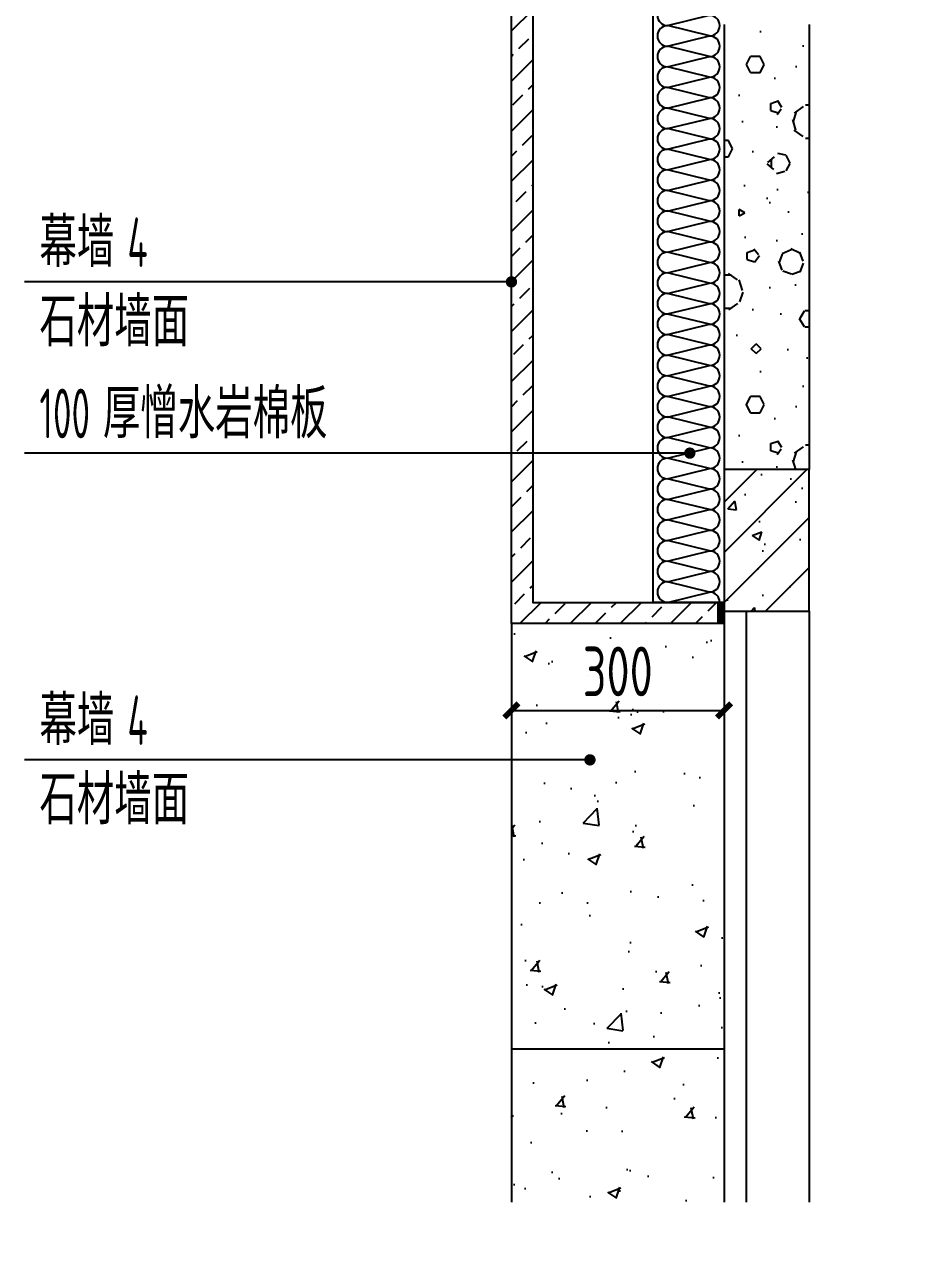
# Model space of a CAD drawing. Extents: x 198753 to 882193, y -399300 to 132460.
# Drawn here: x 395427 to 396684, y 19035 to 20766 of the extents above; entities that cross this region are included whole.
import ezdxf

# ---------------------------------------------------------------- set-up
doc = ezdxf.new("R2010")
doc.units = 0
doc.header["$LTSCALE"] = 1000
doc.header["$MEASUREMENT"] = 0
doc.linetypes.add('109-34 轴网$0$L1$0$$AUDIT_BAD_LTYPE1', pattern=[0])
for name, color, linetype in [('01-标注_尺寸', 124, 'Continuous'), ('01-标注_符号', 200, 'Continuous'), ('02-TEXT_标注', 130, 'Continuous'), ('05-填充_156', 156, 'Continuous'), ('05-填充_天正', 26, 'Continuous'), ('A-D-玻璃剖线', 130, 'Continuous'), ('A-SUR_保温', 222, 'Continuous'), ('A_STR-砌块墙', 121, 'Continuous'), ('A_STR-砼柱', 51, 'Continuous'), ('D_石材', 111, 'Continuous'), ('D_石材E', 114, 'Continuous'), ('钢龙骨', 173, 'Continuous')]:
    doc.layers.add(name, color=color, linetype=linetype)
doc.styles.add('_TCH_DIM', font='ROS1', dxfattribs={"width": 0.8, "bigfont": 'JD'})
doc.styles.add('_TCH_DIM_T3', font='ROS1', dxfattribs={"width": 0.8, "bigfont": 'JD'})
doc.dimstyles.new('_TCH_ARCH&&20', dxfattribs={"dimtxt": 70, "dimasz": 20, "dimexe": 50, "dimexo": 60, "dimgap": 20, "dimtad": 1, "dimdec": 0, "dimzin": 0, "dimdsep": 46, "dimtxsty": '_TCH_DIM_T3', "dimblk": 'ARCHTICK', "dimcen": 0.09, "dimclrt": 4, "dimazin": 2, "dimtfac": 1, "dimtdec": 0, "dimtix": 1, "dimtmove": 2, "dimatfit": 3, "dimfxl": 0, "dimtolj": 1, "dimtzin": 0, "dimarcsym": 0})

# ---------------------------------------------------------------- blocks, each defined once
blk = doc.blocks.new('$LinePat$岩棉板')
at = {"color": 0}
for p, q in [((0, -17), (12, -67)), ((12, -67), (24, -17))]:
    blk.add_line(p, q, dxfattribs=at)
for centre, start, end in [((12, -17), 0, 180), ((0, -67), 270, 0), ((24, -67), 180, 270)]:
    blk.add_arc(centre, 12, start, end, dxfattribs=at)
at = {"layer": 'Defpoints'}
blk.add_point((0, 0.1), dxfattribs=at)
at = {"layer": 'Defpoints', "color": 0}
blk.add_point((24, -84), dxfattribs=at)
blk = doc.blocks.new('_ArchTick')
at = {"color": 0, "linetype": 'ByBlock', "const_width": 0.4}
blk.add_lwpolyline([(-0.5, -0.5), (0.5, 0.5)], dxfattribs=at)
blk = doc.blocks.new('*D1505')
at = {"layer": '01-标注_尺寸', "color": 0, "lineweight": -2, "transparency": 16777216}
for p, q in [((396113.5, 19860), (396113.5, 19747.5)), ((396413.5, 19860), (396413.5, 19747.5)), ((396113.5, 19797.5), (396413.5, 19797.5))]:
    blk.add_line(p, q, dxfattribs=at)
at = {"layer": 'Defpoints', "color": 0, "transparency": 16777216}
for p in [(396113.5, 19920), (396413.5, 19920), (396413.5, 19797.5)]:
    blk.add_point(p, dxfattribs=at)
at = {"layer": '01-标注_尺寸', "color": 0, "lineweight": -2, "transparency": 16777216, "xscale": 20, "yscale": 20, "zscale": 20, "rotation": 180}
blk.add_blockref('_ArchTick', (396113.5, 19797.5), dxfattribs=at)
at = {"layer": '01-标注_尺寸', "color": 0, "lineweight": -2, "transparency": 16777216, "xscale": 20, "yscale": 20, "zscale": 20}
blk.add_blockref('_ArchTick', (396413.5, 19797.5), dxfattribs=at)
at = {"layer": '01-标注_尺寸', "color": 4, "transparency": 16777216, "insert": (396263.5, 19852.5), "char_height": 70, "attachment_point": 5, "style": '_TCH_DIM_T3'}
blk.add_mtext('\\A1;300', dxfattribs=at)

msp = doc.modelspace()

# ---------------------------------------------------------------- hatches: boundary and pattern name
at = {"layer": '05-填充_156'}
h = msp.add_hatch(dxfattribs=at)
h.set_pattern_fill('AR-CONC', color=256, scale=100)
h.set_pattern_definition([(50, (153856.16, 313564.97), (182.18467, -15.939086), [19.05, -209.55]), (355, (153856.16, 313564.97), (-35.24283, 191.05664), [15.24, -167.64]), (100.451, (153871.34, 313563.64), (146.9425, 175.11669), [16.19, -178.09]), (46.1842, (153856.16, 313615.77), (271.07904, -42.04233), [28.575, -314.325]), (96.6356, (153878.75, 313612.27), (237.40423, 247.42556), [24.285, -267.135]), (351.184, (153856.16, 313615.77), (237.4046, 247.42512), [22.86, -251.46]), (21, (153881.56, 313603.07), (151.61488, -102.26552), [19.05, -209.55]), (326, (153881.56, 313603.07), (61.80203, 184.18797), [15.24, -167.64]), (71.4514, (153894.2, 313594.55), (213.41649, 81.92286), [16.19, -178.09]), (37.5, (153856.16, 313564.97), (3.088603, 84.555039), [0, -165.608, 0, -170.18, 0, -168.275]), (7.5, (153856.16, 313564.97), (66.819663, 100.180575), [0, -97.028, 0, -161.798, 0, -64.135]), (327.5, (153799.52, 313564.97), (135.590595, -5.728744), [0, -63.5, 0, -198.12, 0, -262.89]), (317.5, (153774.12, 313564.97), (148.12918, 25.42649), [0, -82.55, 0, -131.572, 0, -186.69])])
h.paths.add_polyline_path([(396113.5, 19103.6), (396413.5, 19103.6), (396413.5, 19910), (396113.5, 19910)])
h.paths.add_polyline_path([(396413.5, 18966.9), (396113.5, 18966.9), (396113.5, 17935), (396413.5, 17935)])
at = {"layer": '05-填充_天正'}
h = msp.add_hatch(dxfattribs=at)
h.set_pattern_fill('天然石材', color=256, scale=10, style=0)
h.set_pattern_definition([(45, (346535.81, 4483.514), (-35.355353, 35.355353), []), (45, (346553.2, 4465.563), (-35.355353, 35.355353), [19.73685, -11.2782])])
h.paths.add_polyline_path([(396143.5, 21432.6), (396113.5, 21432.6), (396113.5, 19920), (396413.5, 19920), (396413.5, 19950), (396143.5, 19950)])
h.paths.add_polyline_path([(396113.5, 21630.6), (396143.5, 21630.6), (396144.5, 22136.5), (396653.5, 22126.5), (396653.5, 21916.5), (396683.5, 21916.5), (396683.5, 22156.5), (396114.8, 22166.5)])
at = {"layer": '05-填充_天正', "linetype": '109-34 轴网$0$L1$0$$AUDIT_BAD_LTYPE1'}
h = msp.add_hatch(dxfattribs=at)
h.set_pattern_fill('加气混凝土', color=256, scale=20, style=0)
h.set_pattern_definition([(0, (70.8, -73.2), (120, 240), [0, -240]), (0, (-69.6, -105.6), (120, 240), [0, -240]), (0, (8.4, -108), (120, 240), [0, -240]), (0, (93.6, -37.2), (120, 240), [0, -240]), (0, (-6, -120), (120, 240), [0, -240]), (0, (117.6, 114), (120, 240), [0, -240]), (0, (44.4, 94.8), (120, 240), [0, -240]), (0, (82.8, 64.8), (120, 240), [0, -240]), (0, (-112.8, 60), (120, 240), [0, -240]), (0, (4.8, 49.2), (120, 240), [0, -240]), (0, (-40.8, -12), (120, 240), [0, -240]), (0, (-38.4, -102), (120, 240), [0, -240]), (0, (51.6, -111.6), (120, 240), [0, -240]), (0, (117.6, -6), (120, 240), [0, -240]), (0, (-106.8, -43.2), (120, 240), [0, -240]), (0, (-86.4, -2.4), (120, 240), [0, -240]), (0, (7.2, -19.2), (120, 240), [0, -240]), (0, (-26.4, -54), (120, 240), [0, -240]), (0, (-45.6, 25.2), (120, 240), [0, -240]), (0, (-15.6, 115.2), (120, 240), [0, -240]), (0, (-97.2, -93.6), (120, 240), [0, -240]), (0, (34.8, 66), (120, 240), [0, -240]), (0, (-76.8, 69.6), (120, 240), [0, -240]), (0, (-96, 100.8), (120, 240), [0, -240]), (130.601294, (102.857, 38.857), (-599.99999337, 720.00000315), [10.53662, -4414.8444]), (18.434949, (85.714, 43.43), (599.9999978, 239.9999982), [10.8421, -1507.05116]), (90, (85.71, 33.14), (120, 240), [10.28571, -469.71426]), (161.565051, (96, 29.714), (-600.000003, 239.999982), [10.8421, -1507.05116]), (53.130102, (96, 29.714), (120, 240), [11.42857, -1188.5714]), (135, (105.14, -92.57), (-120.000015, 239.999984), [9.69746, -669.12504]), (45, (91.43, -92.57), (120, 239.999999), [9.69746, -669.12504]), (135, (98.286, -99.43), (-120.000015, 239.999984), [9.69746, -669.12504]), (45, (98.286, -99.43), (120, 239.999999), [9.69746, -669.12504]), (116.56505, (-10.29, 68.57), (-2e-05, 479.99999), [12.77753, -255.5506]), (180, (-16, 80), (-120, 240), [13.71429, -226.2857]), (63.43495, (-35.43, 68.57), (1e-06, 480), [12.77753, -255.5506]), (116.56505, (-29.71, 57.14), (-2e-05, 479.99999), [12.77753, -255.5506]), (0, (-29.71, 57.14), (120, 240), [13.71429, -226.2857]), (63.43495, (-16, 57.14), (1e-06, 480), [12.77753, -255.5506]), (107.102728, (80, -12.571), (-359.99998624, 1200.00000194), [15.54454, -6513.161]), (143.972626, (75.429, 2.286), (-2279.9999711, 1679.9999981), [15.54454, -3248.808]), (180, (62.86, 11.43), (-120, 240), [14.85714, -225.14284]), (36.0273733, (35.429, 2.286), (2279.99998315, 1679.9999819), [15.54454, -3248.808]), (71.565051, (30.857, -11.43), (360.000002, 1199.999998), [14.45613, -1503.43712]), (107.102728, (35.429, -26.286), (-359.99998624, 1200.00000194), [15.54454, -6513.161]), (143.972626, (48, -35.429), (-2279.9999711, 1679.9999981), [15.54454, -3248.808]), (0, (48, -35.43), (120, 240), [14.85714, -225.14284]), (36.0273733, (62.857, -35.429), (2279.99998315, 1679.9999819), [15.54454, -3248.808]), (71.565051, (75.43, -26.286), (360.000002, 1199.999998), [14.45613, -1503.43712]), (150.255118, (82.286, 99.43), (-360.0000009, 239.999997), [9.21401, -1925.72784]), (90, (74.29, 94.86), (120, 240), [9.14286, -470.8571]), (29.744881, (74.286, 94.857), (360.0000002, 239.9999989), [9.21401, -1925.72784]), (116.56505, (26.29, -70.86), (-2e-05, 479.99999), [12.77753, -255.5506]), (168.690067, (20.571, -59.429), (-1080.0000008, 239.999994), [11.6549, -2435.8742]), (41.185925, (0, -65.143), (2999.99998182, 2639.9999769), [12.14874, -5090.3208]), (90, (0, -76.57), (120, 240), [11.42857, -468.5714]), (138.814074, (9.143, -84.571), (-2999.99994668, 2640.0000168), [12.14874, -5090.3208]), (16.6992442, (9.143, -84.571), (3959.9999702, 1199.99998743), [11.93178, -4999.415]), (60.945396, (20.571, -81.143), (119.99999968, 239.99999788), [11.76643, -4930.1358]), (109.983106, (-74.286, 29.714), (-600.00000226, 1679.99999555), [13.3768, -5604.879]), (155.556045, (-78.857, 42.286), (-1560.00000595, 719.99998504), [13.8092, -5786.0526]), (24.4439547, (-104, 42.286), (1560.00000078, 719.99999654), [13.8092, -5786.0526]), (70.0168934, (-108.571, 29.714), (600.0000018, 1679.99999583), [13.3768, -5604.879]), (109.983106, (-104, 17.143), (-600.00000226, 1679.99999555), [13.3768, -5604.879]), (160.016893, (-91.429, 12.571), (-600.0000004, 239.9999891), [13.3768, -2795.751]), (19.9831065, (-91.429, 12.571), (599.9999967, 239.9999996), [13.3768, -2795.751]), (70.0168934, (-78.857, 17.143), (600.0000018, 1679.99999583), [13.3768, -5604.879]), (122.005383, (14.857, 8), (-120.0000161, 239.9999877), [10.7817, -2253.3736]), (18.434949, (-1.143, 13.714), (599.9999978, 239.9999982), [10.8421, -1507.05116]), (90, (-1.14, 3.43), (120, 240), [10.28571, -469.71426]), (161.565051, (9.143, 0), (-600.000003, 239.999982), [10.8421, -1507.05116]), (54.462322, (9.143, 0), (839.9999988, 1199.9999982), [9.83123, -4119.2846]), (116.56505, (-54.86, -50.29), (-2e-05, 479.99999), [12.77753, -255.5506]), (180, (-60.57, -38.86), (-120, 240), [12.57143, -227.42856]), (59.0362434, (-80, -50.286), (120.0000004, 239.9999988), [13.32789, -2785.5288]), (120.963756, (-73.143, -61.714), (-120.0000164, 239.999989), [13.32789, -2785.5288]), (0, (-73.14, -61.71), (120, 240), [12.57143, -227.42856]), (63.43495, (-60.57, -61.71), (1e-06, 480), [12.77753, -255.5506])])
h.paths.add_polyline_path([(396413.5, 20137.5), (396533.5, 20137.5), (396533.5, 20765.6), (396413.5, 20765.6)])
at = {"layer": '05-填充_天正'}
h = msp.add_hatch(dxfattribs=at)
h.set_pattern_fill('钢筋混凝土', color=256, scale=20, style=0)
h.set_pattern_definition([(45, (0, 0), (-35.355339, 35.355339), []), (50, (0, 0), (143.452037, -12.550427), [15, -165]), (355, (0, 0), (-27.750267, 150.438427), [12, -132]), (100.4514, (11.95, -1.05), (115.701876, 137.88791), [12.74804, -140.22842]), (46.1842, (0, 40), (213.44821, -33.1038), [22.5, -247.5]), (96.6356, (17.79, 37.24), (186.93254, 194.82357), [19.12206, -210.3426]), (351.1842, (0, 40), (186.93239, 194.82372), [18, -198]), (21, (20, 30), (119.38141, -80.523778), [15, -165]), (326, (20, 30), (48.663066, 145.03001), [12, -132]), (71.4514, (29.95, 23.29), (168.044526, 64.5061), [12.74804, -140.22842]), (37.5, (0, 0), (2.431971, 66.578771), [0, -130.4, 0, -134, 0, -132.5]), (7.5, (0, 0), (52.613907, 78.882342), [0, -76.4, 0, -127.4, 0, -50.5]), (327.5, (-44.6, 0), (106.764487, -4.510974), [0, -50, 0, -156, 0, -207]), (317.5, (-64.6, 0), (116.637234, 20.020996), [0, -65, 0, -103.6, 0, -147])])
h.paths.add_polyline_path([(396413.5, 19937.5), (396533.5, 19937.5), (396533.5, 20137.5), (396413.5, 20137.5)])

# ---------------------------------------------------------------- linework, layer by layer
at = {"layer": '01-标注_符号'}
for p, q in [((396036.6, 20402.3), (395426.6, 20402.3)), ((396113.5, 20402.3), (396036.6, 20402.3)), ((396036.6, 20160.6), (395426.6, 20160.6)), ((396365.2, 20160.6), (396036.6, 20160.6)), ((396036.6, 19727.7), (395426.6, 19727.7)), ((396224.3, 19727.7), (396036.6, 19727.7))]:
    msp.add_line(p, q, dxfattribs=at)
at = {"layer": '01-标注_符号', "const_width": 8}
for points in [[(396117.5, 20402.3, 1), (396109.5, 20402.3, 1)], [(396369.2, 20160.6, 1), (396361.2, 20160.6, 1)], [(396228.3, 19727.7, 1), (396220.3, 19727.7, 1)]]:
    msp.add_lwpolyline(points, format="xyb", close=True, dxfattribs=at)
at = {"layer": 'A-D-玻璃剖线'}
for p, q in [((396413.5, 19937.5), (396413.5, 19103.6)), ((396444.7, 19937.5), (396444.7, 19103.6)), ((396533.5, 19937.5), (396533.5, 19103.6))]:
    msp.add_line(p, q, dxfattribs=at)
at = {"layer": 'A-SUR_保温'}
msp.add_lwpolyline([(396413.5, 19950), (396313.5, 19950), (396313.5, 21432.6)], dxfattribs=at)
at = {"layer": 'A_STR-砌块墙', "linetype": '109-34 轴网$0$L1$0$$AUDIT_BAD_LTYPE1'}
for p, q in [((396413.5, 20765.6), (396413.5, 20137.5)), ((396533.5, 20765.6), (396533.5, 20137.5))]:
    msp.add_line(p, q, dxfattribs=at)
at = {"layer": 'A_STR-砼柱'}
for p, q in [((396533.5, 20137.5), (396413.5, 20137.5)), ((396413.5, 20137.5), (396413.5, 19937.5)), ((396533.5, 19937.5), (396533.5, 20137.5)), ((396413.5, 19937.5), (396533.5, 19937.5))]:
    msp.add_line(p, q, dxfattribs=at)
at = {"layer": 'D_石材'}
msp.add_lwpolyline([(396143.5, 21432.6), (396143.5, 19950), (396413.5, 19950), (396413.5, 19920), (396113.5, 19920), (396113.5, 21432.6)], close=True, dxfattribs=at)
at = {"layer": 'D_石材E'}
for p, q in [((396113.5, 19920), (396113.5, 19103.6)), ((396113.5, 19320), (396413.5, 19320))]:
    msp.add_line(p, q, dxfattribs=at)
at = {"layer": '钢龙骨', "const_width": 10}
msp.add_lwpolyline([(396408.5, 19920), (396408.5, 19950)], dxfattribs=at)

# ---------------------------------------------------------------- block references
at = {"layer": 'A-SUR_保温', "xscale": 1.211244015534967, "yscale": 1.188379012465143, "zscale": 1.188379012465143, "rotation": 90.00000000008997}
for p in [(396313.5, 20764), (396313.5, 20734.9), (396313.5, 20705.8), (396313.5, 20676.7), (396313.5, 20647.7), (396313.5, 20618.6), (396313.5, 20589.5), (396313.5, 20560.5), (396313.5, 20531.4), (396313.5, 20502.3), (396313.5, 20473.3), (396313.5, 20444.2), (396313.5, 20415.1), (396313.5, 20386), (396313.5, 20357), (396313.5, 20327.9), (396313.5, 20298.8), (396313.5, 20269.8), (396313.5, 20240.7), (396313.5, 20211.6), (396313.5, 20182.6), (396313.5, 20153.5), (396313.5, 20124.4), (396313.5, 20095.3), (396313.5, 20066.3), (396313.5, 20037.2), (396313.5, 20008.1), (396313.5, 19979.1), (396313.5, 19950)]:
    msp.add_blockref('$LinePat$岩棉板', p, dxfattribs=at)

# ---------------------------------------------------------------- texts
at = {"layer": '02-TEXT_标注', "style": '_TCH_DIM'}
for s, height, width, p in [('幕墙', 69.46, 0.8, (395447.6, 20423.3)), ('4', 70, 0.64, (395571.7, 20423.3)), ('石材墙面', 69.46, 0.8, (395447.6, 20311.3)), ('100', 70, 0.64, (395447.6, 20181.6)), ('厚憎水岩棉板', 69.46, 0.8, (395537.2, 20181.6)), ('幕墙', 69.46, 0.8, (395447.6, 19748.7)), ('4', 70, 0.64, (395571.7, 19748.7)), ('石材墙面', 69.46, 0.8, (395447.6, 19636.7))]:
    msp.add_text(s, height=height, dxfattribs=dict(at, width=width)).set_placement(p)

# ---------------------------------------------------------------- dimensions: what is measured, and where the dimension line sits
at = {"layer": '01-标注_尺寸'}
dim = msp.add_aligned_dim(p1=(396113.5, 19920), p2=(396413.5, 19920), distance=-122.5, dimstyle='_TCH_ARCH&&20', dxfattribs=at)
dim.commit()
dim.dimension.update_dxf_attribs({"geometry": '*D1505', "text_midpoint": (396263.5, 19852.5)})

doc.saveas('drawing.dxf')
